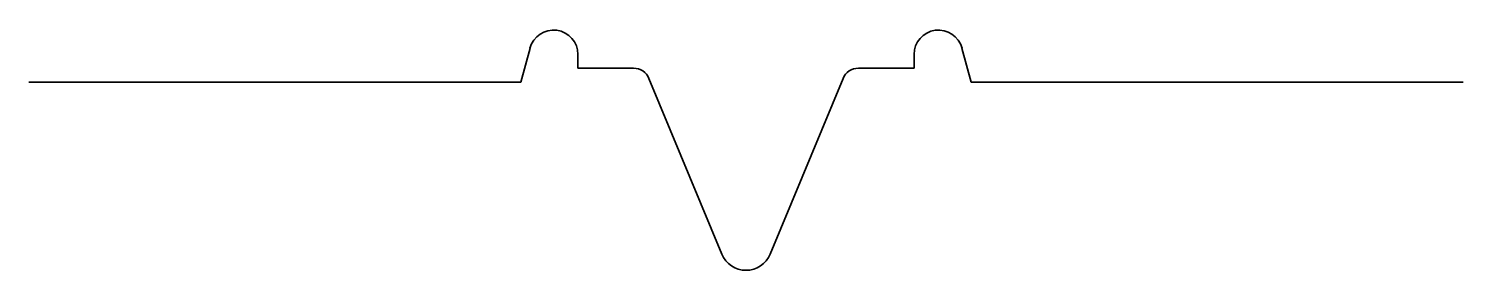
# Model space of a CAD drawing. Header units: metres. Extents: x -21.5 to 21.5, y 7.4 to 14.6.
import ezdxf

# ---------------------------------------------------------------- set-up
doc = ezdxf.new("R2010")
doc.units = ezdxf.units.M
doc.layers.add('A-DETL-GENF', color=92, linetype='Continuous', lineweight=18)

# ---------------------------------------------------------------- blocks, each defined once
blk = doc.blocks.new('42 dilatatieprofiel droogbouw - Control Joint-2172167-00_0 Basismaterialen')
at = {"layer": 'A-DETL-GENF', "lineweight": 35}
for p, q in [((-6.474, 14.021), (-6.752, 13)), ((-5.037, 13.829), (-5.037, 13.418)), ((5.037, 13.829), (5.037, 13.418)), ((6.474, 14.021), (6.752, 13)), ((-5.037, 13.418), (-3.367, 13.418)), ((5.037, 13.418), (3.367, 13.418)), ((-6.752, 13), (-21.5, 13)), ((-2.91, 13.112), (-0.729, 7.84)), ((2.91, 13.112), (0.729, 7.84)), ((6.752, 13), (21.5, 13))]:
    blk.add_line(p, q, dxfattribs=at)
for centre, radius, start, end in [((-5.768, 13.829), 0.732, 0, 164.7754), ((5.768, 13.829), 0.732, 15.2246, 180), ((-3.367, 12.923), 0.495, 22.4733, 90), ((3.367, 12.923), 0.495, 90, 157.5267), ((0, 8.142), 0.789, 202.4733, 337.5267)]:
    blk.add_arc(centre, radius, start, end, dxfattribs=at)

msp = doc.modelspace()

# ---------------------------------------------------------------- block references
msp.add_blockref('42 dilatatieprofiel droogbouw - Control Joint-2172167-00_0 Basismaterialen', (0, 0))

doc.saveas('drawing.dxf')
